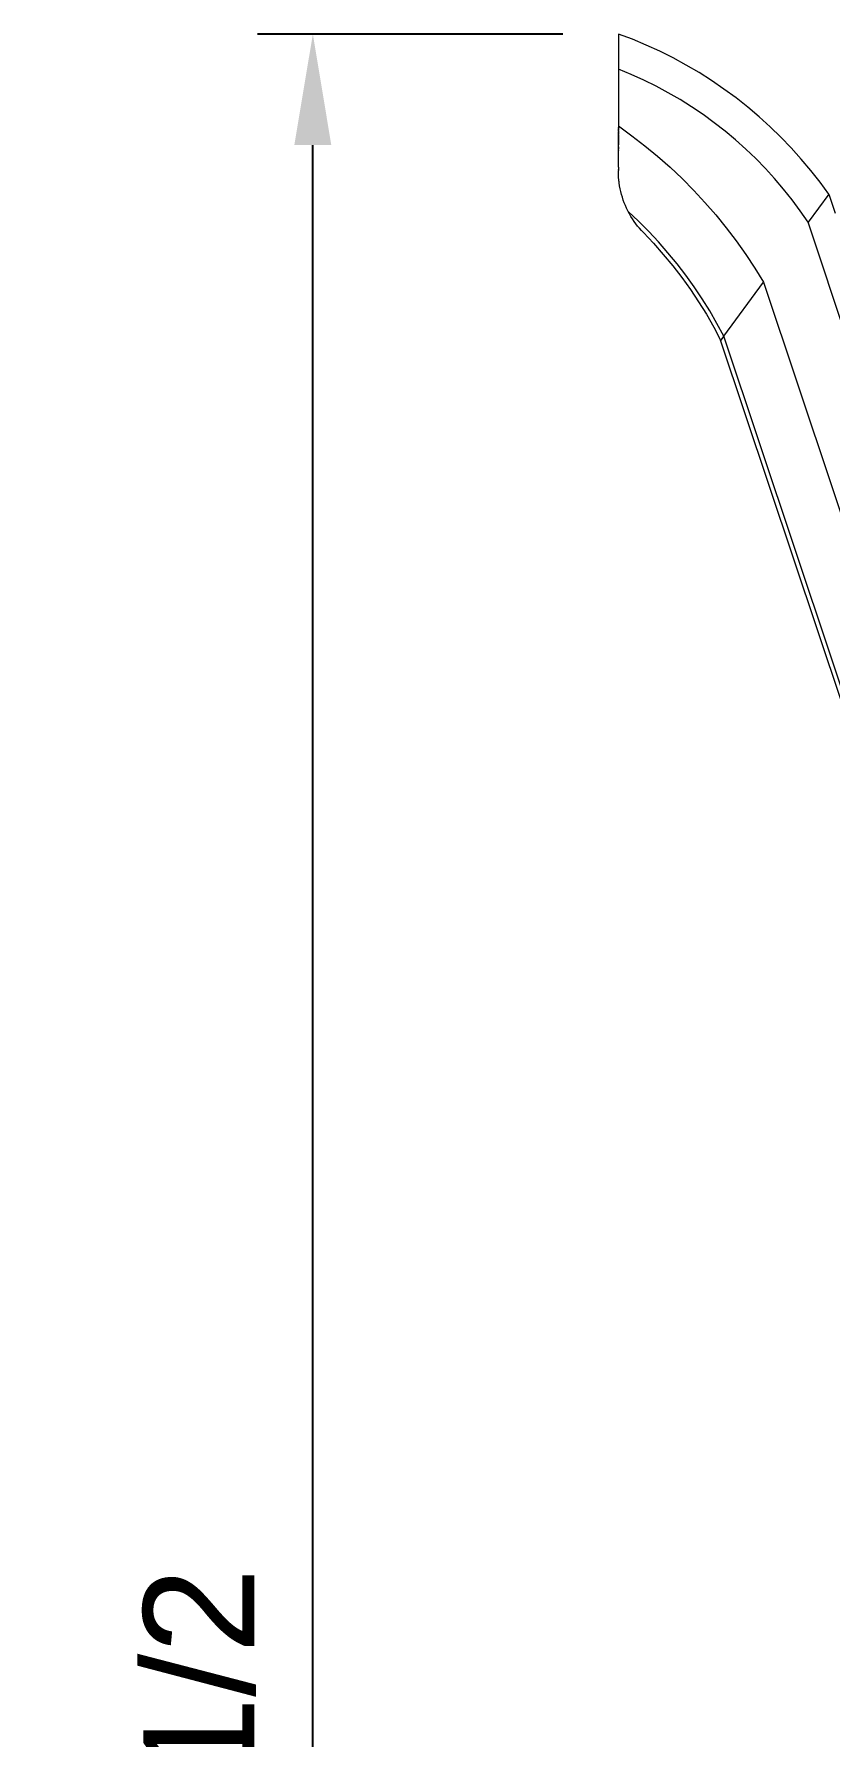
# Model space of a CAD drawing. Header units: inches. Extents: x -1 to 175, y 3 to 130.
# Drawn here: x 126.45 to 133.62, y 110.24 to 125.57 of the extents above; entities that cross this region are included whole.
import ezdxf

# ---------------------------------------------------------------- set-up
doc = ezdxf.new("R2010")
doc.units = ezdxf.units.IN
doc.header["$PDSIZE"] = -1
doc.layers.add('ZANO_R', color=7, linetype='Continuous', lineweight=0)
doc.layers.add('ZANO_W', color=1, linetype='Continuous', lineweight=0)
doc.styles.get("Standard").update_dxf_attribs({"font": 'ARIALUNI.TTF'})
doc.dimstyles.new('amerykanie', dxfattribs={"dimtxt": 50, "dimasz": 50, "dimexe": 0.5, "dimexo": 0.5, "dimgap": 1, "dimtad": 1, "dimdec": 0, "dimzin": 0, "dimlunit": 5, "dimtxsty": 'Standard', "dimcen": 0.09, "dimclrd": 1, "dimclre": 1, "dimclrt": 1, "dimazin": 0, "dimtfac": 1, "dimtdec": 0, "dimtmove": 0, "dimatfit": 3, "dimfxl": 1, "dimtzin": 0, "dimarcsym": 1})

# ---------------------------------------------------------------- blocks, each defined once
blk = doc.blocks.new('*D367')
at = {"layer": 'Defpoints', "color": 0}
for p in [(128.964, 125.569), (131.715, 125.569), (131.379, 94.073)]:
    blk.add_point(p, dxfattribs=at)
at = {"layer": 'ZANO_W', "color": 1, "lineweight": -2}
for p, q in [((131.215, 125.569), (128.464, 125.569)), ((128.964, 95.073), (128.964, 124.569)), ((130.879, 94.073), (128.464, 94.073))]:
    blk.add_line(p, q, dxfattribs=at)
at = {"layer": 'ZANO_W', "color": 1}
for points in [[(129.13, 124.569), (128.797, 124.569), (128.964, 125.569)], [(128.797, 95.073), (129.13, 95.073), (128.964, 94.073)]]:
    blk.add_solid(points, dxfattribs=at)
at = {"layer": 'ZANO_W', "color": 1, "insert": (127.945, 109.821), "char_height": 1, "attachment_point": 5, "rotation": 90}
blk.add_mtext('31 1/2', dxfattribs=at)

msp = doc.modelspace()

# ---------------------------------------------------------------- linework, layer by layer
at = {"layer": 'ZANO_R'}
for p, q in [((131.84112, 125.52119), (131.71538, 125.56862)), ((131.71538, 125.56862), (131.71538, 125.25199)), ((131.96516, 125.4695), (131.84112, 125.52119)), ((132.08736, 125.4136), (131.96516, 125.4695)), ((132.20759, 125.35357), (132.08736, 125.4136)), ((132.32569, 125.28947), (132.20759, 125.35357)), ((132.44154, 125.22137), (132.32569, 125.28947)), ((131.71538, 125.25199), (131.71538, 124.74087)), ((131.8299, 125.20492), (131.71538, 125.25199)), ((131.94276, 125.15399), (131.8299, 125.20492)), ((132.05382, 125.09924), (131.94276, 125.15399)), ((132.555, 125.14936), (132.44154, 125.22137)), ((132.66594, 125.07352), (132.555, 125.14936)), ((132.16295, 125.04075), (132.05382, 125.09924)), ((132.27003, 124.97858), (132.16295, 125.04075)), ((132.37493, 124.91281), (132.27003, 124.97858)), ((132.77422, 124.99394), (132.66594, 125.07352)), ((132.87972, 124.91071), (132.77422, 124.99394)), ((132.47753, 124.84351), (132.37493, 124.91281)), ((132.57772, 124.77075), (132.47753, 124.84351)), ((132.98233, 124.82393), (132.87972, 124.91071)), ((133.08191, 124.7337), (132.98233, 124.82393)), ((131.71538, 124.74087), (131.71538, 124.73633)), ((131.71538, 124.74087), (131.83609, 124.65377)), ((131.71538, 124.73584), (131.71538, 124.73633)), ((131.71538, 124.73584), (131.71538, 124.73173)), ((131.71538, 124.73077), (131.71538, 124.73173)), ((131.71538, 124.73077), (131.71538, 124.72706)), ((131.71538, 124.72565), (131.71538, 124.72706)), ((131.71538, 124.72565), (131.71538, 124.72233)), ((131.71538, 124.72049), (131.71538, 124.72233)), ((131.71538, 124.72049), (131.71538, 124.71753)), ((131.71538, 124.71528), (131.71538, 124.71753)), ((131.71538, 124.71528), (131.71538, 124.71267)), ((131.71538, 124.71002), (131.71538, 124.71267)), ((131.71538, 124.71002), (131.71538, 124.70775)), ((131.71538, 124.70472), (131.71538, 124.70775)), ((131.71538, 124.70472), (131.71538, 124.70276)), ((131.71538, 124.69937), (131.71538, 124.70276)), ((131.71538, 124.69937), (131.71538, 124.69771)), ((131.71538, 124.69553), (131.71538, 124.69771)), ((131.71538, 124.69553), (131.71538, 124.6926)), ((131.71538, 124.69023), (131.71538, 124.6926)), ((131.71538, 124.69023), (131.71538, 124.68742)), ((131.71538, 124.68489), (131.71538, 124.68742)), ((131.71538, 124.68489), (131.71538, 124.68219)), ((131.71538, 124.67949), (131.71538, 124.68219)), ((131.71538, 124.67949), (131.71538, 124.67689)), ((131.71538, 124.67405), (131.71538, 124.67689)), ((131.71538, 124.67405), (131.71538, 124.67152)), ((131.71538, 124.6685), (131.71538, 124.67152)), ((131.71538, 124.6685), (131.71538, 124.6661)), ((131.71538, 124.6629), (131.71538, 124.6661)), ((131.71538, 124.6629), (131.71538, 124.66061)), ((131.71538, 124.65724), (131.71538, 124.66061)), ((131.71538, 124.65724), (131.71538, 124.65501)), ((131.71538, 124.65153), (131.71538, 124.65501)), ((131.71538, 124.65153), (131.71538, 124.64927)), ((131.71538, 124.64578), (131.71538, 124.64927)), ((131.83609, 124.65377), (131.95386, 124.56274)), ((132.67538, 124.69464), (132.57772, 124.77075)), ((132.77039, 124.61524), (132.67538, 124.69464)), ((133.17835, 124.64012), (133.08191, 124.7337)), ((131.71538, 124.64578), (131.71538, 124.64348)), ((131.71538, 124.63997), (131.71538, 124.64348)), ((131.71538, 124.63997), (131.71538, 124.63765)), ((131.71538, 124.63412), (131.71538, 124.63765)), ((131.71538, 124.63412), (131.71538, 124.63178)), ((131.71538, 124.62822), (131.71538, 124.63178)), ((131.71538, 124.62822), (131.71538, 124.62586)), ((131.71538, 124.62228), (131.71538, 124.62586)), ((131.71538, 124.62228), (131.71538, 124.6199)), ((131.71538, 124.61629), (131.71538, 124.6199)), ((131.71538, 124.61629), (131.71538, 124.6139)), ((131.71538, 124.61025), (131.71538, 124.6139)), ((131.71538, 124.61025), (131.71538, 124.60786)), ((131.71538, 124.60417), (131.71538, 124.60786)), ((131.71538, 124.60417), (131.71538, 124.60177)), ((131.71538, 124.59804), (131.71538, 124.60177)), ((131.71538, 124.59804), (131.71538, 124.59564)), ((131.71538, 124.59186), (131.71538, 124.59564)), ((131.71538, 124.59186), (131.71538, 124.58947)), ((131.71538, 124.58564), (131.71538, 124.58947)), ((131.71538, 124.58564), (131.71538, 124.58326)), ((131.71538, 124.57938), (131.71538, 124.58326)), ((131.71538, 124.57938), (131.71538, 124.577)), ((131.71538, 124.57306), (131.71538, 124.577)), ((131.71538, 124.57306), (131.71538, 124.5707)), ((131.71538, 124.56671), (131.71538, 124.5707)), ((131.71538, 124.56671), (131.71538, 124.56436)), ((131.71538, 124.56031), (131.71538, 124.56436)), ((131.71538, 124.56031), (131.71538, 124.55798)), ((131.71538, 124.55386), (131.71538, 124.55798)), ((131.71538, 124.55386), (131.71538, 124.55156)), ((131.71538, 124.54737), (131.71538, 124.55156)), ((131.71538, 124.54737), (131.71538, 124.54501)), ((131.71538, 124.54084), (131.71538, 124.54501)), ((131.71538, 124.54084), (131.71538, 124.53835)), ((131.71538, 124.53426), (131.71538, 124.53835)), ((131.71538, 124.53426), (131.71538, 124.53163)), ((131.71538, 124.52546), (131.71538, 124.53163)), ((131.71538, 124.52546), (131.71538, 124.52487)), ((131.71538, 124.51883), (131.71538, 124.52487)), ((131.71538, 124.51883), (131.71538, 124.51806)), ((131.71538, 124.37019), (131.71538, 124.51806)), ((131.95386, 124.56274), (132.06858, 124.46789)), ((132.86265, 124.53266), (132.77039, 124.61524)), ((132.95205, 124.447), (132.86265, 124.53266)), ((133.27154, 124.5433), (133.17835, 124.64012)), ((133.36137, 124.44336), (133.27154, 124.5433)), ((131.71538, 124.37019), (131.71538, 124.36416)), ((131.71538, 124.36271), (131.71538, 124.36416)), ((131.71538, 124.36271), (131.71538, 124.35631)), ((131.71538, 124.3552), (131.71538, 124.35631)), ((131.71538, 124.3552), (131.71538, 124.34841)), ((131.71538, 124.34766), (131.71538, 124.34841)), ((131.71538, 124.34766), (131.71538, 124.34047)), ((132.06858, 124.46789), (132.18012, 124.36931)), ((132.18012, 124.36931), (132.28835, 124.26713)), ((133.03848, 124.35834), (132.95205, 124.447)), ((133.12184, 124.26679), (133.03848, 124.35834)), ((133.44775, 124.34041), (133.36137, 124.44336)), ((131.71538, 124.33248), (131.71538, 124.34047)), ((131.7154, 124.32728), (131.71538, 124.33248)), ((131.7154, 124.32714), (131.7154, 124.32728)), ((131.71545, 124.32204), (131.7154, 124.32714)), ((131.71604, 124.30032), (131.71545, 124.32204)), ((131.71723, 124.27863), (131.71604, 124.30032)), ((131.71901, 124.25697), (131.71723, 124.27863)), ((131.71908, 124.25624), (131.71901, 124.25697)), ((131.71957, 124.25137), (131.71908, 124.25624)), ((131.71964, 124.25068), (131.71957, 124.25137)), ((131.72018, 124.24574), (131.71964, 124.25068)), ((131.72025, 124.2451), (131.72018, 124.24574)), ((131.72082, 124.24008), (131.72025, 124.2451)), ((131.72089, 124.23951), (131.72082, 124.24008)), ((131.72151, 124.2344), (131.72089, 124.23951)), ((131.72158, 124.2339), (131.72151, 124.2344)), ((131.72225, 124.22871), (131.72158, 124.2339)), ((131.72231, 124.22828), (131.72225, 124.22871)), ((131.72624, 124.20213), (131.72231, 124.22828)), ((131.73105, 124.17613), (131.72624, 124.20213)), ((132.28835, 124.26713), (132.39317, 124.16144)), ((133.20205, 124.17246), (133.12184, 124.26679)), ((133.53055, 124.23458), (133.44775, 124.34041)), ((133.6097, 124.12598), (133.53055, 124.23458)), ((131.73673, 124.15031), (131.73105, 124.17613)), ((131.74328, 124.12469), (131.73673, 124.15031)), ((131.75068, 124.09931), (131.74328, 124.12469)), ((131.75893, 124.07419), (131.75068, 124.09931)), ((131.76803, 124.04937), (131.75893, 124.07419)), ((131.77795, 124.02486), (131.76803, 124.04937)), ((132.39317, 124.16144), (132.49446, 124.05236)), ((132.49446, 124.05236), (132.5921, 123.94001)), ((133.279, 124.07546), (133.20205, 124.17246)), ((133.35261, 123.9759), (133.279, 124.07546)), ((133.6097, 124.12598), (133.42278, 123.87389)), ((133.6097, 124.12598), (133.66611, 123.95712)), ((131.78869, 124.0007), (131.77795, 124.02486)), ((131.80024, 123.97691), (131.78869, 124.0007)), ((131.80297, 123.97157), (131.80024, 123.97691)), ((131.89716, 123.88313), (131.80297, 123.97157)), ((131.81533, 123.94854), (131.80297, 123.97157)), ((131.82845, 123.92594), (131.81533, 123.94854)), ((131.84231, 123.90378), (131.82845, 123.92594)), ((131.8569, 123.8821), (131.84231, 123.90378)), ((131.8722, 123.86092), (131.8569, 123.8821)), ((131.98843, 123.79169), (131.89716, 123.88313)), ((132.5921, 123.94001), (132.686, 123.82451)), ((133.42278, 123.87389), (133.35261, 123.9759)), ((131.8882, 123.84025), (131.8722, 123.86092)), ((131.90487, 123.82013), (131.8882, 123.84025)), ((131.92221, 123.80057), (131.90487, 123.82013)), ((131.94018, 123.78159), (131.92221, 123.80057)), ((131.94018, 123.78159), (132.03164, 123.68497)), ((132.07668, 123.69732), (131.98843, 123.79169)), ((132.686, 123.82451), (132.77605, 123.70599)), ((133.78426, 122.79177), (133.42278, 123.87389)), ((132.03164, 123.68497), (132.11978, 123.58532)), ((132.16182, 123.60015), (132.07668, 123.69732)), ((132.11978, 123.58532), (132.20451, 123.48274)), ((132.24377, 123.50026), (132.16182, 123.60015)), ((132.77605, 123.70599), (132.86215, 123.58457)), ((132.86215, 123.58457), (132.94422, 123.46038)), ((132.20451, 123.48274), (132.28572, 123.37736)), ((132.32242, 123.39776), (132.24377, 123.50026)), ((132.94422, 123.46038), (133.02216, 123.33357)), ((132.28572, 123.37736), (132.36332, 123.2693)), ((132.39771, 123.29276), (132.32242, 123.39776)), ((132.36332, 123.2693), (132.43723, 123.15868)), ((132.46955, 123.18538), (132.39771, 123.29276)), ((132.66363, 122.85003), (133.02216, 123.33357)), ((133.02216, 123.33357), (135.50712, 115.89446)), ((132.43723, 123.15868), (132.50736, 123.04562)), ((132.53786, 123.07571), (132.46955, 123.18538)), ((132.50736, 123.04562), (132.57363, 122.93026)), ((132.60257, 122.96389), (132.53786, 123.07571)), ((132.66363, 122.85003), (132.60257, 122.96389)), ((132.57363, 122.93026), (132.63596, 122.81272)), ((132.63696, 122.81405), (132.63596, 122.81272)), ((135.00317, 115.72612), (132.63596, 122.81272)), ((132.66363, 122.85003), (132.63695, 122.81405)), ((132.65724, 122.84135), (132.64299, 122.82213)), ((135.03927, 115.73818), (132.66363, 122.85003))]:
    msp.add_line(p, q, dxfattribs=at)

# ---------------------------------------------------------------- dimensions: what is measured, and where the dimension line sits
at = {"layer": 'ZANO_W'}
dim = msp.add_linear_dim(base=(128.96372, 125.56862), p1=(131.37876, 94.07262), p2=(131.71538, 125.56862), angle=90, dimstyle='amerykanie', override={"dimtxt": 1, "dimasz": 1, "dimgap": 0.5, "dimdec": 4, "dimaunit": 1, "dimadec": 1, "dimtdec": 4, "dimtmove": 1, "dimfrac": 2}, dxfattribs=at)
dim.commit()
dim.dimension.update_dxf_attribs({"geometry": '*D367', "text_midpoint": (127.94462, 109.82062)})

doc.saveas('drawing.dxf')
